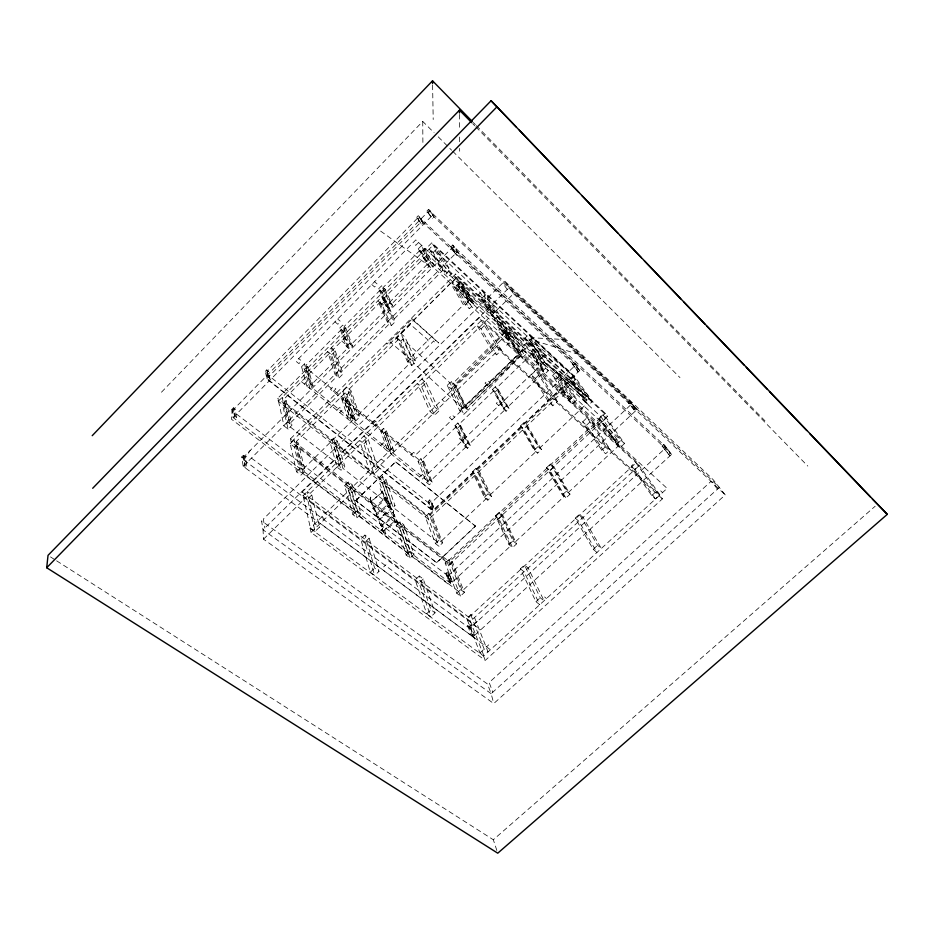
<?xml version="1.0" encoding="UTF-8"?>
<svg xmlns="http://www.w3.org/2000/svg" width="934" height="934" viewBox="0 0 934 934"><rect width="100%" height="100%" fill="white"/><g stroke="black" fill="none" stroke-linecap="round" stroke-linejoin="round"><path stroke-width="0.7" stroke-dasharray="4.67 3.5" d="M384.866 513.793L385.473 513.291L383.827 515.545M384.598 498.289L383.932 499.048L384.061 498.161L384.563 499.211L385.602 497.682M381.562 529.917L380.874 530.687C381.644 529.59 382.041 531.072 381.014 529.776L382.578 529.333M370.518 498.044L370.775 497.086L370.436 499.912M393.331 511.575L393.763 510.571L393.342 513.14M384.703 534.738L385.87 533.606L382.858 526.204L369.595 498.452L384.703 534.738L385.193 533.092M396.635 524.207L397.814 523.075L390.482 506.66L380.01 488.54L396.635 524.207L397.137 522.55M243.867 460.042L250.149 450.527M161.454 392.222L422.74 121.42L434.1 132.733M265.326 371.358L266.785 369.876L268.373 371.148L269.938 378.375L268.467 379.869L266.914 372.631L265.326 371.358L266.855 378.597L432.886 510.396L579.827 370.343L573.663 362.369L572.192 363.781L578.344 371.767L572.192 363.781M416.704 217.307L418.257 215.719L419.775 217.155L423.23 222.771L421.654 224.358L416.704 217.307L421.654 224.358M417.335 218.334L267.066 371.207L268.747 376.682M266.914 372.631L268.373 371.148M418.222 218.731L419.775 217.155M231.901 409.349L233.442 407.784L235.158 409.104L236.419 417.3L234.866 418.887L233.628 410.668L231.901 409.349L233.115 417.556L450.842 583.481L636.825 409.699L629.761 400.919L628.197 402.379L635.248 411.182L628.197 402.379M426.908 211.072L428.578 209.368L430.2 210.909L434.065 216.875L432.36 218.603L426.908 211.072L432.36 218.603M232.122 410.878L429.29 210.465L632.12 403.558M233.628 410.668L235.158 409.104M428.531 212.613L430.2 210.909M266.855 378.597L421.701 221.323L418.257 215.719M233.115 417.556L432.419 215.31L430.924 212.018M418.572 242.501L415.747 245.373L412.968 242.793M339.766 328.079L342.685 325.137L345.767 327.752L352.527 346.117L349.503 349.141L346.339 346.479L339.766 328.079L342.848 330.694L349.503 349.141M378.644 288.793L381.609 285.792L384.656 288.489L392.724 305.745L389.653 308.827L386.524 306.072L378.644 288.793L381.691 291.49L389.653 308.827M301.577 366.782L304.449 363.875L307.566 366.408L313.053 385.847L310.088 388.824L304.694 369.315L301.577 366.782L306.877 386.244L309.854 383.267L304.449 363.875M418.269 248.841L421.281 245.782L424.281 248.572L433.715 264.684L430.597 267.813L427.503 264.964L418.269 248.841L421.269 251.62L430.597 267.813M304.694 369.315L307.566 366.408M342.848 330.694L345.767 327.752M381.691 291.49L384.656 288.489M421.269 251.62L424.281 248.572M428.648 519.456L278.32 401.235L277.678 398.351L431.882 242.735L574.457 376.204L592.331 401.492L588.443 405.169L572.589 382.415L569.331 379.379L573.079 375.807L532.473 337.793L564.766 339.544M278.32 401.235L433.259 244.988L576.336 378.854L428.589 519.514M331.558 354.78L335.318 350.986L331.395 347.705L338.96 370.553L343.023 373.915L339.112 377.826L335.037 374.487L327.624 351.511L331.558 354.78L339.112 377.826M381.796 304.192L385.649 300.316L381.772 296.907L391.393 318.027L395.386 321.529L391.381 325.534L387.377 322.043L377.931 300.783L381.796 304.192L391.381 325.534M433.131 252.507L437.054 248.549L448.927 267.976L444.829 272.063L440.895 268.42L429.325 248.958L433.131 252.507L444.829 272.063M286.178 400.698L282.488 404.41L288.104 429.091L291.933 425.25L286.178 400.698L282.196 397.545L287.812 422.04L291.933 425.25M304.391 384.061L307.169 381.259L304.215 378.854M428.332 259.313L425.402 262.267L422.542 259.629M389.361 302.476L427.177 264.45L379.309 230.161M346.339 346.479L349.363 343.443L342.685 325.137M386.524 306.072L389.595 302.99L381.609 285.792M427.503 264.964L430.632 261.824L421.281 245.782M241.766 456.924L243.412 455.278L245.245 456.644L246.728 466.031L245.058 467.701L243.599 458.29L241.766 456.924L243.202 466.335L473.001 636.895L671.639 454.333L663.735 444.491L662.066 446.032L669.947 455.885L662.066 446.032M452.745 245.035L450.947 246.845L455.372 253.744L457.111 255.391L458.933 253.558L452.745 245.035L457.205 251.911L671.639 454.333M243.599 458.29L245.245 456.644M454.461 246.658L452.663 248.467L457.111 255.391M243.202 466.335L457.205 251.911M288.104 429.091L283.983 425.881L287.812 422.04M448.974 270.767L446.172 273.569L448.857 276.055L451.659 273.253M333.193 391.556L335.855 388.894L333.088 386.629L330.414 389.291L413.552 456.971L529.018 345.171L415.805 239.921L296.008 361.295L298.88 363.63L301.577 360.909L298.705 358.563M411.509 356.741L463.451 304.846L450.573 283.259L400.791 333.391L411.894 357.582L416.132 361.248L411.824 365.498L407.586 361.843L396.693 337.559L400.814 333.45L404.901 337.022L416.132 361.248M290.474 438.852L455.664 274.047L605.279 413.365L607.415 416.354L449.651 564.416L291.21 442.121L290.474 438.852L448.273 560.879L449.651 564.416M291.21 442.121L457.251 276.616L455.664 274.047M290.217 443.802L294.163 439.867L298.39 443.136L305.033 471.098L300.923 475.149L296.545 471.822L290.217 443.802L294.443 447.047L300.923 475.149M342.813 391.253L346.853 387.236L351.009 390.646L359.894 416.786L355.691 420.942L351.371 417.451L342.813 391.253L346.981 394.662L355.691 420.942M451.939 282.617L456.166 278.414L460.182 282.138L473.865 304.356L469.452 308.699L465.295 304.881L451.939 282.617L455.955 286.341L469.452 308.699M341.949 399.612L344.786 396.787L347.775 399.227L354.395 419.284L351.464 422.18L344.938 402.052L341.949 399.612L348.394 419.705L351.324 416.798L344.786 396.787M457.17 284.87L460.147 281.905L463.031 284.578L473.491 301.484L470.409 304.531L467.455 301.799L457.17 284.87L460.053 287.532L463.031 284.578M294.443 447.047L298.39 443.136M346.981 394.662L351.009 390.646M411.824 365.498L400.779 341.12L404.901 337.022M455.955 286.341L460.182 282.138M344.938 402.052L347.775 399.227M336.87 410.236L339.626 407.493L342.486 409.804L339.731 412.548M459.61 288.244L456.703 291.128L459.458 293.673L462.353 290.789M467.455 301.799L470.538 298.752L460.147 281.905M351.371 417.451L355.585 413.295L346.853 387.236M407.586 361.843L411.894 357.582M296.545 471.822L300.655 467.759L294.163 439.867M465.295 304.881L469.709 300.514L456.166 278.414M333.543 438.139L329.912 441.735L337.139 467.198L341.05 470.234L344.821 466.533L337.326 441.128L333.543 438.139L340.922 463.486L344.821 466.533M478.477 294.63L482.084 297.993L495.335 318.763L491.623 315.307L478.477 294.63L482.341 290.801L495.65 311.349M337.326 441.128L333.695 444.712L341.05 470.234M482.084 297.993L485.949 294.175L499.363 314.805L494.541 319.486L505.784 337.151L508.621 339.766L511.657 336.8L500.25 319.171L497.483 316.603L508.82 334.185L511.657 336.8M303.001 495.779L481.337 320.514L639.206 465.576L470.432 621.308L303.001 495.779L302.149 492.02L479.516 317.537L636.778 462.155L659.871 494.798L655.388 498.896L651.722 495.569L631.232 466.171L635.529 462.202L656.217 491.459L659.871 494.798M372.876 423.861L375.515 421.269L378.177 423.441L375.538 426.021M489.883 308.792L487.116 311.512L489.673 313.882L492.44 311.174M263.528 539.175L513.548 293.72L509.24 287.579L263.038 529.812L263.528 539.175L493.759 703.547L725.239 494.892L713.039 479.551L504.699 281.076L509.252 287.567L719.332 487.443L491.156 693.682L493.759 703.547M337.139 467.198L340.922 463.486M311.781 494.927L307.555 499.071L315.062 531.458L319.486 527.161L311.781 494.927L307.298 491.553L314.828 523.717L319.486 527.161M363.91 443.778L368.241 439.54L363.828 435.991L373.95 466.113L378.527 469.732L373.997 474.133L363.91 443.778L359.497 440.253L369.42 470.526M421.713 387.061L426.149 382.718L421.829 379.006L434.66 406.955L439.155 410.773L434.508 415.28L430.014 411.485L417.381 383.36L421.713 387.061L434.508 415.28M481.033 328.873L485.575 324.413L501.43 350.192L496.666 354.827L492.265 350.834L476.784 324.985L481.033 328.873L496.666 354.827M380.722 431.158L383.524 428.402L386.396 430.749L394.055 451.356L391.171 454.169L383.594 433.493L380.722 431.158L388.217 451.787L391.113 448.974L383.524 428.402M383.594 433.493L386.396 430.749M508.621 339.766L497.308 322.043L500.25 319.171M380.558 445.448L383.279 442.786L386.011 444.993L383.29 447.655M501.616 327.133L498.756 329.924L501.383 332.352L504.243 329.562M447.246 385.392L451.309 381.434L455.173 384.808L468.097 410.259L463.871 414.334L459.878 410.902L447.246 385.392L451.122 388.754L463.871 414.334M503.589 330.391L507.746 326.34L523.005 349.76L526.916 353.379L522.596 357.559L518.674 353.951L503.589 330.391L507.396 333.893L511.54 329.854L526.916 353.379M344.611 485.715L348.487 481.921L352.48 485.015L361.073 513.84L357.033 517.751L352.9 514.611L344.611 485.715L348.604 488.797L357.033 517.751M451.122 388.754L505.527 332.177L520.67 355.784L468.097 410.259L464.105 406.804L451.309 381.434M348.604 488.797L352.48 485.015M505.784 337.151L508.82 334.185M662.416 498.861L498.803 349.725L496.783 346.432L659.754 495.125L662.416 498.861L485.271 660.396L311.045 532.45L310.1 528.317L499.748 343.537M311.045 532.45L498.803 349.725M506.567 345.195L509.007 342.836L667.121 488.4L483.567 655.995L485.271 660.396M355.784 500.437L395.596 461.793L475.569 526.227L436.75 562.77L355.866 500.682L436.75 562.77M355.866 500.682L395.596 461.793M539.595 359.777L525.06 338.026L528.877 334.337L543.553 355.959L539.595 359.777L543.121 363.046L547.079 359.24L532.298 337.536L528.492 341.225L548.316 370.728L545.316 373.6L542.596 371.09L530.489 352.772L533.396 349.958L536.046 352.433L533.151 355.235L545.316 373.6M382.356 476.714L378.772 480.193L387.575 506.391L391.288 509.275L395 505.703L385.952 479.562L382.356 476.714L391.299 502.807L395 505.703M410.995 454.881L413.599 452.36L416.155 454.449M526.566 342.883L523.834 345.533L526.297 347.81M385.952 479.562L382.368 483.03L391.288 509.275M461.221 409.442L523.005 349.76M352.9 514.611L356.94 510.688L348.487 481.921M459.878 410.902L518.043 354.558M418.082 461.384L420.86 458.711L423.616 460.964L432.232 482.061L429.383 484.804L426.546 482.516L418.082 461.384L420.849 463.638L423.616 460.964M454.986 425.729L457.8 423.009L460.532 425.332L470.327 445.518L467.42 448.308L464.63 445.95L454.986 425.729L457.718 428.041L467.42 448.308M492.463 389.513L495.324 386.746L498.02 389.139L509.03 408.403L506.088 411.229L503.321 408.8L492.463 389.513L495.16 391.895L506.088 411.229M457.718 428.041L460.532 425.332M495.16 391.895L498.02 389.139M387.575 506.391L391.299 502.807M419.716 477.017L422.413 474.425L425.04 476.538M539.233 361.948L536.408 364.669L538.941 366.992M531.294 374.814L535.754 370.518L553.36 397.58L557.481 401.351L552.811 405.788L548.678 402.04L531.294 374.814L535.287 378.468L552.811 405.788M364.89 535.065L360.734 539.07L370.284 572.238L374.674 575.461L379.017 571.339L369.117 538.253L364.89 535.065L374.627 568.094L379.017 571.339M426.546 482.516L429.406 479.772L420.86 458.711M464.63 445.95L467.537 443.16L457.8 423.009M503.321 408.8L506.275 405.963L495.324 386.746M542.596 371.09L545.596 368.206L533.396 349.958M535.287 378.468L539.747 374.195L557.481 401.351M369.117 538.253L364.972 542.234L374.674 575.461M383.547 531.411L382.952 530.407L383.547 531.411L396.903 521.032L396.646 520.296L396.121 519.818L383.15 531.002M396.144 525.422L399.962 521.767L403.745 524.698L414.077 554.271L410.096 558.03L406.185 555.065L396.144 525.422L399.927 528.352L410.096 558.03M552.508 375.62L556.594 371.72L560.178 375.048L577.06 399.694L572.811 403.721L569.11 400.324L552.508 375.62L556.104 378.947L572.811 403.721M556.104 378.947L560.178 375.048M399.927 528.352L403.745 524.698M432.932 507.979L431.531 509.322L428.367 501.266L429.757 499.935L431.099 501.009L434.287 509.065L432.932 507.979L429.757 499.935M432.886 510.396L429.71 502.34L431.099 501.009M573.476 364.984L574.947 363.571M577.06 370.553L578.543 369.128L573.663 362.369M428.753 513.396L425.215 516.759L435.442 543.588L438.968 546.332L442.634 542.876L432.173 516.105L428.753 513.396L439.108 540.121L442.634 542.876M472.37 471.81L475.978 468.378L479.34 471.191L491.576 496.654L487.84 500.18L484.372 497.32L472.37 471.81L475.745 474.624L487.84 500.18M520.401 426.032L524.067 422.53L527.383 425.46L541.463 449.534L537.657 453.13L534.236 450.153L520.401 426.032L523.717 428.951L537.657 453.13M574.457 376.204L427.387 516.362L277.678 398.351M370.284 572.238L374.627 568.094M383.687 566.891L385.905 564.79M406.185 555.065L410.166 551.282L399.962 521.767M569.11 400.324L573.359 396.285L556.594 371.72M435.442 543.588L439.108 540.121M484.372 497.32L488.108 493.782L475.978 468.378M534.236 450.153L538.054 446.545L524.067 422.53M573.079 375.807L588.992 398.386L585.093 402.064L569.331 379.379M582.711 421.818L587.089 417.685L606.341 445.938L610.217 449.488L605.641 453.749L601.753 450.223L582.711 421.818L586.482 425.262L605.641 453.749M419.261 576.021L415.175 579.874L426.686 613.755L430.819 616.802L435.081 612.832L423.254 579.033L419.261 576.021L430.948 609.774L435.081 612.832M436.657 562.513L475.453 525.982M423.254 579.033L419.168 582.874L430.819 616.802M586.482 425.262L590.848 421.152L610.217 449.488M396.903 521.032L396.646 520.296M445.156 562.992L448.915 559.454L452.511 562.245L464.385 592.425L460.474 596.067L456.761 593.242L445.156 562.992L448.752 565.77L452.511 562.245M495.359 515.825L499.2 512.206L502.726 515.113L516.619 543.845L512.626 547.569L508.983 544.615L495.359 515.825L498.896 518.72L512.626 547.569M546.612 467.654L550.535 463.964L554.002 467L570.009 494.214L565.922 498.009L562.35 494.927L546.612 467.654L550.091 470.678L565.922 498.009M598.904 418.514L602.909 414.754L606.306 417.907L624.507 443.533L620.328 447.409L616.825 444.199L598.904 418.514L602.302 421.666L620.328 447.409M448.273 560.879L605.279 413.365M498.896 518.72L502.726 515.113M550.091 470.678L554.002 467M602.302 421.666L606.306 417.907M450.9 581.053L449.441 582.419L445.95 573.231L447.398 571.877L448.787 572.939L452.301 582.115L450.9 581.053L447.398 571.877M447.9 583.855L231.48 419.214L232.099 410.715L447.923 575.823L450.772 583.435L447.339 574.293L448.787 572.939M629.493 403.616L631.057 402.157M396.121 519.818L396.378 520.553M447.981 575.998L630.648 404.936M633.941 409.933L635.517 408.462L629.761 400.919M601.753 450.223L606.341 445.938M426.686 613.755L430.948 609.774M456.761 593.242L460.684 589.599L448.915 559.454M508.983 544.615L512.988 540.891L499.2 512.206M562.35 494.927L566.436 491.121L550.535 463.964M616.825 444.199L621.005 440.299L602.909 414.754M381.516 526.262L380.92 525.258L381.516 526.262L394.778 515.93L394.533 515.206L394.008 514.739L381.119 525.854M470.736 614.689L484.139 649.025L488.038 651.909L474.519 617.537L470.736 614.689L466.72 618.401L479.948 652.866L483.859 655.738L468.88 617.281L302.149 492.02M520.378 568.829L524.091 571.795L539.759 604.695L535.929 601.683L520.378 568.829L524.488 565.023L528.189 568.012L544.032 600.784L540.214 597.76L524.488 565.023M575.239 518.125L578.882 521.242L596.954 552.473L593.207 549.297L575.239 518.125L579.442 514.249L583.073 517.366L601.333 548.468L597.597 545.281L579.442 514.249M468.88 617.281L636.778 462.155M655.388 498.896L634.793 469.428L639.089 465.471M473.094 634.373L471.53 635.809L467.572 625.441L469.113 624.017L470.573 625.103L474.565 635.459L473.094 634.373L469.113 624.017M472.989 636.906L469.031 626.516L470.573 625.103M663.409 447.304L665.078 445.775M668.592 454.601L670.285 453.048L663.735 444.491M651.722 495.569L656.217 491.459M479.948 652.866L484.139 649.025M486.602 646.783L488.739 644.834M535.929 601.683L540.214 597.76M593.207 549.297L597.597 545.281M394.778 515.93L394.533 515.206M394.008 514.739L394.253 515.463M562.525 396.553L564.965 394.358M378.807 520.005L391.976 509.742L391.731 509.03L391.218 508.551L378.41 519.608M496.865 850.5L493.315 839.748L875.181 506.228M376.776 514.938L376.204 513.957L376.776 514.938L390.015 504.605M370.389 501.605L370.81 502.364L370.308 501.663L382.52 492.171L370.518 502.048M372.935 508.189L385.882 497.74L386.396 498.207L386.769 498.791L373.612 509.077L372.935 508.189L373.612 509.077M376.204 513.957L389.116 503.543L389.63 504.021M382.695 492.697L382.029 491.879L382.8 492.615M468.308 627.368L477.332 621.472M578.625 354.36L530.395 339.381L571.806 374.616L586.949 400.301L544.172 362.042L529.496 340.245L570.721 378.06L586.529 400.698L544.172 362.042L588.618 397.861M50.494 556.909L55.398 560.05M56.624 560.832L493.315 839.748M315.062 531.458L310.403 528.025L303.071 495.709M310.1 528.317L483.567 655.995M322.078 524.768L490.432 649.737M246.728 466.031L244.871 464.653L243.412 455.278M467.572 625.441L469.031 626.516M321.856 516.876L324.215 518.639M251.409 458.104L480.648 629.866M458.571 591.467L412.057 556.069L401.807 526.449L446.884 561.264L460.474 596.067M236.419 417.3L234.679 415.969L233.442 407.784M460.684 589.599L464.385 592.425M300.655 467.759L305.033 471.098M356.94 510.688L361.073 513.84M410.166 551.282L414.077 554.271M445.95 573.231L447.339 574.293M437.299 541.825L393.121 507.419L384.131 481.22L427.013 515.054L438.968 546.332M269.938 378.375L268.338 377.103L266.785 369.876M431.298 509.544L268.21 380.126L266.961 374.219L428.729 502.982L431.298 509.544L428.729 502.982M428.367 501.266L429.71 502.34M381.224 459.014L383.547 460.871M395.689 462.026L475.569 526.227M301.425 381.667L422.343 479.13L541.755 364.283L425.484 256.663M309.854 383.267L313.053 385.847M351.324 416.798L354.395 419.284M391.113 448.974L394.055 451.356M429.406 479.772L432.232 482.061M427.865 481.173L392.584 452.698L384.971 432.057L419.354 460.077L429.383 484.804M512.988 540.891L516.619 543.845M355.585 413.295L359.894 416.786M588.268 397.37L544.592 361.633L529.613 340.139M488.108 493.782L491.576 496.654M341.739 341.05L344.669 343.514L347.506 340.665L344.576 338.19M349.363 343.443L352.527 346.117M467.537 443.16L470.327 445.518M462.108 440.895L459.516 438.7L462.248 436.061L464.84 438.256M452.021 419.728L449.488 417.58L452.138 415.011L454.66 417.159M334.956 321.821L337.804 324.25L340.548 321.471L337.699 319.043M544.615 596.954L546.483 598.554M566.436 491.121L570.009 494.214M396.693 337.559L400.779 341.12M538.054 446.545L541.463 449.534M498.826 405.566L496.269 403.313L499.048 400.639L501.605 402.904M379.869 302.616L382.777 305.173L385.649 302.266L382.753 299.709M389.595 302.99L392.724 305.745M487.525 385.345L485.038 383.127L487.723 380.523L490.21 382.742M411.369 318.155L438.711 342.976L411.894 319.218L386.991 344.062L386.513 342.941M371.79 284.52L374.592 287.007L377.383 284.193L374.569 281.694M506.275 405.963L509.03 408.403M631.232 466.171L634.793 469.428M501.43 350.192L497.04 346.187L479.516 317.537M660.7 490.875L662.556 492.568M442.132 399.682L444.327 401.702M494.541 319.486L497.308 322.043M530.489 352.772L533.151 355.235M430.632 261.824L433.715 264.684M470.538 298.752L473.491 301.484M545.596 368.206L548.316 370.728M469.709 300.514L473.865 304.356M573.009 395.876L624.507 443.533M510.139 338.283L544.043 369.607L531.901 351.324L498.779 320.607L522.596 357.559M542.911 353.099L589.786 396.81M525.06 338.026L528.492 341.225M448.927 267.976L445.004 264.31L431.882 242.735M588.992 398.386L592.331 401.492M457.251 276.616L607.415 416.354M575.858 364.832L420.72 218.474L423.534 223.051M421.701 221.323L579.827 370.343M636.825 409.699L432.419 215.31L428.578 209.368M513.548 293.72L725.239 494.892M438.233 136.843L451.659 150.222M452.698 151.25L679.975 377.605M473.316 122.529L475.359 124.619M476.375 125.658L764.981 420.837M472.721 123.697L474.764 125.775M475.78 126.826L807.805 466.089M717.487 489.101L711.218 481.197L489.159 682.52L492.837 692.164M578.368 371.86L574.34 366.28L431.695 502.504L434.357 509.112M507.255 289.528L502.726 283.014L263.341 519.094L264.847 528.037M451.834 248.059L455.442 253.674M434.298 341.961L433.761 340.898L412.84 361.575L389.957 341.797L390.424 342.86M428.111 341.015L427.235 339.276L410.446 324.46L394.919 339.929L395.689 341.681M426.149 382.718L439.155 410.773M385.649 300.316L395.386 321.529M383.699 298.611L393.377 319.778L442.856 270.253L431.204 250.732L284.158 398.981L289.844 423.511L337.174 376.122L329.679 353.11M379.858 302.488L389.373 323.783L340.992 372.222L333.356 349.339M449.441 574.644L452.395 582.186M448.133 576.115L450.982 583.598M446.394 574.784L449.242 582.267M368.241 439.54L378.527 469.732M335.318 350.986L343.023 373.915M278.507 401.27L283.983 425.881M432.605 85.111L433.201 119.517M422.74 121.42L422.904 144.128M459.505 114.415L459.575 129.989M459.598 137.065L459.621 142.727M459.656 148.389L459.668 151.226M370.506 498.791C370.296 500.554 370.366 497.682 370.494 498.873M383.897 514.552C384.574 515.089 384.341 514.599 383.897 514.552M385.45 497.086L385.041 498.744L385.45 497.086M382.415 528.702L381.994 530.407L382.415 528.702M370.378 498.674L370.343 498.709M385.065 497.799L384.866 498.709L385.147 497.752M392.945 512.217L393.704 511.937L393.051 512.252M393.179 511.89L393.179 511.89M382.321 529.146L381.819 530.36L382.321 529.146M385.357 497.518L384.808 498.452L385.357 497.518M393.693 511.844L392.63 512.941L393.693 511.844M381.527 526.064L381.317 526.741L382.636 526.881L382.298 525.807L381.527 526.064M393.366 515.603L393.144 516.28L394.463 516.42L394.125 515.346L393.366 515.603M377.733 516.957L378.609 517.564L377.733 516.957M389.443 506.578L390.307 507.197L389.443 506.578M375.048 511.132L375.678 511.575L375.048 511.132M386.676 500.811L387.306 501.254L386.676 500.811M384.598 513.91L384.236 514.517L384.598 513.91M380.138 290.124L344.202 326.421L350.915 344.763L388.065 307.426L380.138 290.124M341.389 329.457L306.037 365.171L311.477 384.574L347.997 347.88L341.389 329.457M419.88 250.394L383.279 287.357L391.241 304.449L429.08 266.423L419.88 250.394M398.608 339.229L349.141 389.116L357.956 415.221L409.571 363.559L398.608 339.229M453.574 246.319L242.034 458.676L469.767 628.442L666.292 447.363L453.574 246.319M507.267 333.695L455.5 385.45L466.171 408.637L520.67 355.784L507.267 333.695M344.996 393.039L296.312 441.525L302.885 469.452L353.636 419.284L344.996 393.039M504.99 331.675L453.224 383.103L466.078 408.508L520.121 355.282L504.99 331.675M456.201 426.756L422.086 459.703L430.667 480.788L465.868 447.001L456.201 426.756M493.817 390.704L459.166 424.164L468.938 444.339L504.699 410.014L493.817 390.704M531.796 353.986L496.608 387.972L507.582 407.201L543.927 372.327L531.796 353.986M474.063 473.223L430.527 514.692L440.93 541.451L486.1 498.756L474.063 473.223M521.978 427.527L477.578 469.825L489.755 495.253L535.859 451.682L521.978 427.527M570.931 380.874L525.644 424.024L539.677 448.075L586.739 403.593L570.931 380.874M496.923 517.109L450.515 560.692L462.33 590.86L510.606 545.923L496.923 517.109M548.351 469.16L500.963 513.665L514.809 542.374L564.136 496.468L548.351 469.16M600.574 420.067L552.181 465.517L568.129 492.708L618.553 445.775L600.574 420.067M391.218 508.551L391.976 509.742L391.218 508.551M389.116 503.543L389.875 504.722L389.116 503.543M385.882 497.74L386.629 498.908L385.882 497.74M491.156 693.682L263.038 529.812L261.555 520.857L487.49 684.027L491.156 693.682M354.92 512.661L302.978 473.141L296.417 445.109L346.549 483.835L354.92 512.661M408.158 553.185L359.053 515.802L350.542 486.906L398.047 523.6L408.158 553.185M339.24 465.132L290.24 426.955L284.543 402.344L331.932 439.739L339.24 465.132M389.431 504.605L342.93 468.389L335.516 442.914L380.558 478.453L389.431 504.605M349.853 418.257L311.571 387.353L306.13 367.879L343.362 398.211L349.853 418.257M389.653 450.386L352.924 420.732L346.351 400.639L382.111 429.78L389.653 450.386M618.857 442.202L574.935 401.713L558.147 376.997L600.842 416.587L618.857 442.202M520.868 351.955L471.623 306.562L458.034 284.275L505.703 328.453L520.868 351.955M571.258 398.386L524.78 355.562L509.497 331.967L554.574 373.752L571.258 398.386M462.634 408.228L413.96 363.384L402.823 339.089L449.896 382.812L462.634 408.228M469.02 300.351L432.127 266.272L422.752 250.125L458.676 283.457L469.02 300.351M507.325 335.726L471.974 303.083L461.559 286.131L496.036 318.109L507.325 335.726M541.603 357.839L497.39 316.754L484.046 296.055L526.998 336.147L541.603 357.839M493.537 313.427L446.849 270.054L435.057 250.557L480.309 292.809L493.537 313.427"/><path stroke-width="1.4" d="M46.7 567.744L48.031 555.345L491.086 100.732L887.3 514.342L497.752 853.186L46.7 567.744L497.157 106.639M92.209 435.688L432.524 80.814L472.3 121.49M92.7 488.272L459.481 110.165L471.705 122.658M887.3 514.342L872.333 499.048M491.086 100.732L516.304 127.071M519.327 130.235L578.835 192.404M581.859 195.568L618.168 233.5M620.188 235.613L641.366 257.737M644.39 260.901L680.699 298.833M683.723 301.997L704.901 324.121M706.921 326.235L744.235 365.217M746.254 367.331L767.433 389.455M769.453 391.556L806.766 430.551M809.801 433.715L870.313 496.935M432.524 80.814L432.57 83.675M459.481 110.165L459.493 113.002"/></g></svg>
